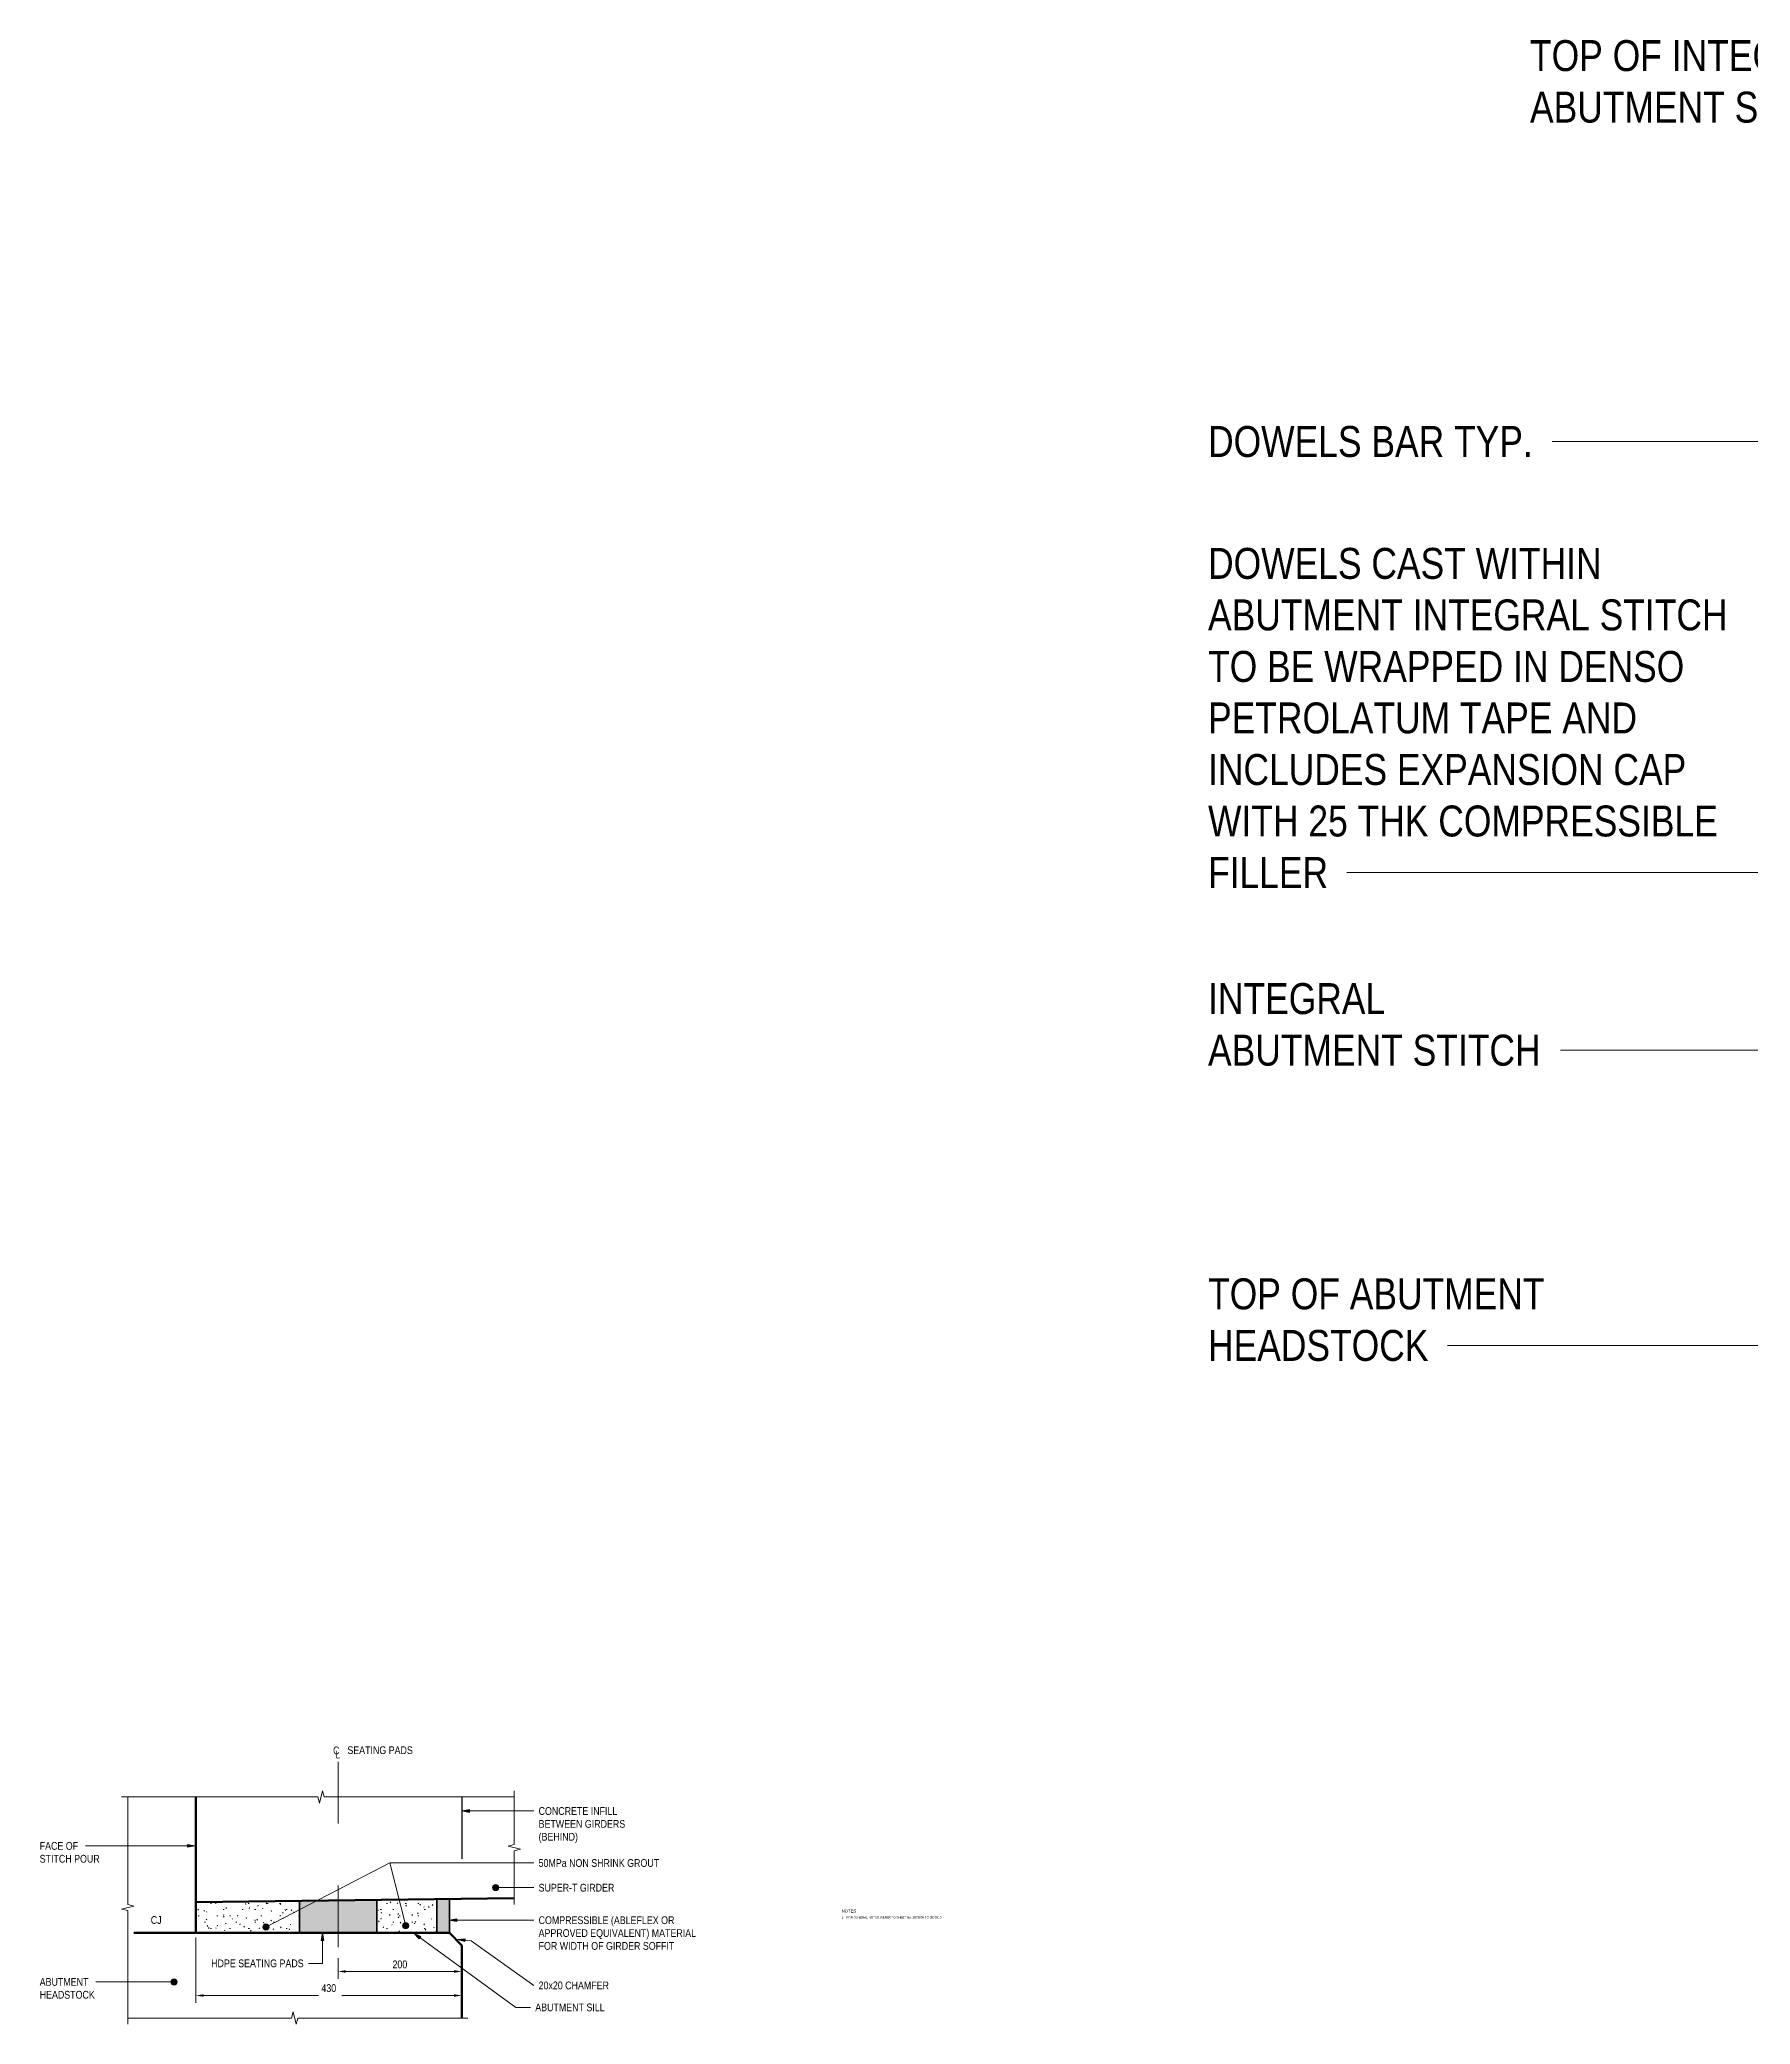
# Model space of a CAD drawing. Header units: metres. Extents: x 500.2 to 528.4, y 0.1 to 23.1.
# Drawn here: x 515.443 to 518.209, y 2.487 to 5.697 of the extents above; entities that cross this region are included whole.
import ezdxf

# ---------------------------------------------------------------- set-up
doc = ezdxf.new("R2010")
doc.units = ezdxf.units.M
doc.linetypes.add('JacobsCenter', pattern=[0.015, 0.009, -0.0015, 0.003, -0.0015])
doc.linetypes.add('JacobsDash', pattern=[0.0045, 0.003, -0.0015])
doc.layers.get('Defpoints').update_dxf_attribs({"color": 41})
for name, color, linetype, lineweight in [('A-ANNO-DIMS', 7, 'Continuous', 9), ('A-ANNO-NOTE', 7, 'Continuous', 9), ('A-DETL', 7, 'Continuous', 13), ('A-DETL-GENF', 7, 'Continuous', 9), ('G-ANNO-TEXT', 7, 'Continuous', 9)]:
    doc.layers.add(name, color=color, linetype=linetype, lineweight=lineweight)
doc.styles.add('Arial Narrow_5', font='ARIALN.TTF', dxfattribs={"height": 0.0025})
doc.styles.add('Arial Narrow_6', font='ARIALN.TTF', dxfattribs={"height": 0.0125})
doc.styles.add('Arial Narrow_7', font='ARIALN.TTF', dxfattribs={"height": 0.0035})
doc.styles.add('Arial Narrow_8', font='ARIALN.TTF', dxfattribs={"height": 0.005})
doc.styles.add('Arial Narrow_9', font='ARIALN.TTF', dxfattribs={"height": 0.05})
doc.dimstyles.new('Dimension_Arc_Length_T__mm_', dxfattribs={"dimscale": 0.3048, "dimtxt": 0.012793, "dimasz": 0.04101, "dimexe": 0.03937, "dimexo": 0.024606, "dimgap": 0.016404, "dimtad": 1, "dimdec": 0, "dimlfac": 1000, "dimzin": 0, "dimdsep": 46, "dimtxsty": 'Arial Narrow_6', "dimsah": 1, "dimcen": 0.09, "dimaunit": 1, "dimadec": 4, "dimazin": 0, "dimtfac": 1, "dimtdec": 4, "dimtix": 1, "dimtmove": 0, "dimatfit": 3, "dimfxl": 1, "dimtvp": 1, "dimtolj": 1, "dimtzin": 0, "dimlwd": 18, "dimlwe": 18, "dimarcsym": 2})
doc.dimstyles.new('Dimension_Standard_O__mm__4', dxfattribs={"dimscale": 0.3048, "dimtxt": 0.012793, "dimasz": 0.04101, "dimexe": 0.03937, "dimexo": 0.024606, "dimgap": 0.024606, "dimtad": 1, "dimdec": 0, "dimlfac": 1000, "dimzin": 0, "dimdsep": 46, "dimtxsty": 'Arial Narrow_6', "dimsah": 1, "dimcen": 0.09, "dimaunit": 1, "dimadec": 4, "dimazin": 0, "dimtfac": 1, "dimtdec": 4, "dimtix": 1, "dimtmove": 2, "dimatfit": 3, "dimfxl": 1, "dimtvp": 1, "dimtfill": 1, "dimtolj": 1, "dimtzin": 0, "dimlwd": 18, "dimlwe": 18, "dimarcsym": 2})
pattern_1 = [(0, (513.199266, 0), (0.04064, 0.01016), [0.00168, -0.0288, 0.00168, -0.0288, -0.16256]), (0, (513.199266, 0), (0.04064, 0.01016), [-0.06096, 0.00168, -0.05928, 0.00168, -0.0288, -0.07112]), (0, (513.199266, 0), (0.04064, 0.01016), [-0.1524, 0.00168, -0.01864, 0.00168, -0.04912]), (120, (513.214506, 0.00508), (-0.029118818, 0.030115272), [0.00168, -0.0288, 0.00168, -0.0288, -0.16256]), (120, (513.214506, 0.00508), (-0.029118818, 0.030115272), [-0.06096, 0.00168, -0.05928, 0.00168, -0.0288, -0.07112]), (120, (513.214506, 0.00508), (-0.029118818, 0.030115272), [-0.1524, 0.00168, -0.01864, 0.00168, -0.04912]), (240, (513.219586, 0.0254), (-0.011521182, -0.040275272), [0.00168, -0.0288, 0.00168, -0.0288, -0.16256]), (240, (513.219586, 0.0254), (-0.011521182, -0.040275272), [-0.06096, 0.00168, -0.05928, 0.00168, -0.0288, -0.07112]), (240, (513.219586, 0.0254), (-0.011521182, -0.040275272), [-0.1524, 0.00168, -0.01864, 0.00168, -0.04912])]

# ---------------------------------------------------------------- blocks, each defined once
blk = doc.blocks.new('CS_DET_BreakLine_ViewScale - Std Break-5717650-DRG-2873066 - SEATING PAD DETAIL SECTION')
at = {"layer": 'A-DETL-GENF'}
for p, q in [((0.265, 0), (0, 0)), ((0.2675, 0.01), (0.265, 0)), ((0.2725, -0.01), (0.2675, 0.01)), ((0.275, 0), (0.2725, -0.01)), ((0.55, 0), (0.275, 0))]:
    blk.add_line(p, q, dxfattribs=at)
blk = doc.blocks.new('CS_DET_BreakLine_ViewScale - CS_Std BreakLine-5885287-DRG-2873066 - SEATING PAD DETAIL SECTION')
at = {"layer": 'A-DETL-GENF'}
for p, q in [((0.1739, 0), (0, 0)), ((0.1764, 0.01), (0.1739, 0)), ((0.1814, -0.01), (0.1764, 0.01)), ((0.1839, 0), (0.1814, -0.01)), ((0.3677, 0), (0.1839, 0))]:
    blk.add_line(p, q, dxfattribs=at)
blk = doc.blocks.new('CS_DET_BreakLine_ViewScale - CS_Std BreakLine-5717621-DRG-2873066 - SEATING PAD DETAIL SECTION')
at = {"layer": 'A-DETL-GENF'}
for p, q in [((-0.01, 0), (0.3075, 0)), ((0.3075, 0), (0.31, -0.01)), ((0.31, -0.01), (0.315, 0.01)), ((0.315, 0.01), (0.3175, 0)), ((0.3175, 0), (0.625, 0))]:
    blk.add_line(p, q, dxfattribs=at)
blk = doc.blocks.new('CS_DET_BreakLine_ViewScale - Std Break-8702843-DRG-2873066 - SEATING PAD DETAIL SECTION')
at = {"layer": 'A-DETL-GENF'}
for p, q in [((-0.01, 0), (0.0769, 0)), ((0.0769, 0), (0.0794, -0.01)), ((0.0794, -0.01), (0.0844, 0.01)), ((0.0844, 0.01), (0.0869, 0)), ((0.0869, 0), (0.1737, 0))]:
    blk.add_line(p, q, dxfattribs=at)
blk = doc.blocks.new('CS_Annot_Centreline Symbol1 - CS_Annot_Centreline Symbol-5070896-DRG-2873066 - SEATING PAD DETAIL SECTION')
at = {"layer": 'A-ANNO-NOTE', "char_height": 0.0025, "attachment_point": 1, "style": 'Arial Narrow_5'}
for s, insert, width in [('C  ', (-0.00119, 0.00463), 0.0044093), ('L', (-0.00041, 0.00329), 0.0019241)]:
    blk.add_mtext(s, dxfattribs=dict(at, insert=insert, width=width))
blk = doc.blocks.new('DIMBLOCK14-DRG-2873066 - SEATING PAD DETAIL SECTION')
at = {"layer": 'A-ANNO-DIMS', "color": 0, "lineweight": 18, "transparency": 16777216}
for p, q in [((515.695, 2.6269), (515.695, 2.5212)), ((516.125, 2.6069), (516.125, 2.5212)), ((515.7075, 2.5332), (515.8933, 2.5332)), ((516.1125, 2.5332), (515.9314, 2.5332))]:
    blk.add_line(p, q, dxfattribs=at)
at = {"layer": 'A-ANNO-DIMS', "color": 0, "transparency": 16777216}
for points in [[(515.7075, 2.5353), (515.7075, 2.5311), (515.695, 2.5332)], [(516.1125, 2.5353), (516.1125, 2.5311), (516.125, 2.5332)]]:
    blk.add_solid(points, dxfattribs=at)
at = {"layer": 'Defpoints', "color": 0, "transparency": 16777216}
for p in [(515.695, 2.6344), (516.125, 2.6144), (516.125, 2.5332)]:
    blk.add_point(p, dxfattribs=at)
at = {"layer": 'A-ANNO-DIMS', "color": 0, "lineweight": 18, "transparency": 16777216, "insert": (515.8981, 2.5515), "char_height": 0.0125, "width": 0.02851, "attachment_point": 1, "line_spacing_factor": 0.974696, "style": 'Arial Narrow_6', "bg_fill": 3, "box_fill_scale": 1.1, "bg_fill_color": 256, "bg_fill_true_color": 13158600, "bg_fill_transparency": 0}
blk.add_mtext('\\A1;430', dxfattribs=at)
blk = doc.blocks.new('DIMBLOCK15-DRG-2873066 - SEATING PAD DETAIL SECTION')
at = {"layer": 'A-ANNO-DIMS', "color": 0, "lineweight": 18, "transparency": 16777216}
for p, q in [((516.125, 2.6069), (516.125, 2.5601)), ((515.925, 2.5939), (515.925, 2.5601)), ((515.9375, 2.5721), (516.1125, 2.5721))]:
    blk.add_line(p, q, dxfattribs=at)
at = {"layer": 'A-ANNO-DIMS', "color": 0, "transparency": 16777216}
for points in [[(515.9375, 2.5742), (515.9375, 2.57), (515.925, 2.5721)], [(516.1125, 2.5742), (516.1125, 2.57), (516.125, 2.5721)]]:
    blk.add_solid(points, dxfattribs=at)
at = {"layer": 'Defpoints', "color": 0, "transparency": 16777216}
for p in [(515.925, 2.6014), (516.125, 2.6144), (516.125, 2.5721)]:
    blk.add_point(p, dxfattribs=at)
at = {"layer": 'A-ANNO-DIMS', "color": 0, "lineweight": 18, "transparency": 16777216, "insert": (516.025, 2.5835), "char_height": 0.0125, "width": 0.02851, "attachment_point": 5, "style": 'Arial Narrow_6'}
blk.add_mtext('\\A1;200', dxfattribs=at)

msp = doc.modelspace()

# ---------------------------------------------------------------- hatches: boundary and pattern name
at = {"layer": 'A-DETL-GENF'}
h = msp.add_hatch(dxfattribs=at)
h.set_pattern_fill('FP_9', color=256, style=0, pattern_type=2)
h.set_pattern_definition(pattern_1)
h.paths.add_polyline_path([(515.8625, 2.6344), (515.8625, 2.6864), (515.695, 2.6844), (515.695, 2.6344)])
at = {"layer": 'A-DETL-GENF', "true_color": 0x808080}
msp.add_hatch(color=8, dxfattribs=at).paths.add_polyline_path([(515.9875, 2.6344), (515.9875, 2.6879), (515.8625, 2.6864), (515.8625, 2.6344)])
at = {"layer": 'A-DETL-GENF'}
h = msp.add_hatch(dxfattribs=at)
h.set_pattern_fill('FP_9', color=256, style=0, pattern_type=2)
h.set_pattern_definition(pattern_1)
h.paths.add_polyline_path([(516.085, 2.6344), (516.085, 2.6891), (515.9875, 2.6879), (515.9875, 2.6344)])
at = {"layer": 'A-DETL-GENF', "true_color": 0xffffff}
msp.add_hatch(color=7, dxfattribs=at).paths.add_polyline_path([(516.105, 2.6344), (516.105, 2.6894), (516.085, 2.6891), (516.085, 2.6344)])
at = {"layer": 'G-ANNO-TEXT'}
for points in [[(516.1251, 2.8317), (516.1376, 2.8295), (516.1376, 2.8339)], [(515.6942, 2.7753), (515.6817, 2.7775), (515.6817, 2.7731)], [(515.8998, 2.6345), (515.8976, 2.622), (515.9021, 2.622)], [(516.0476, 2.634), (516.0564, 2.6249), (516.059, 2.6285)], [(516.1045, 2.6551), (516.117, 2.6529), (516.117, 2.6573)], [(516.1179, 2.6237), (516.1302, 2.6205), (516.1305, 2.6249)]]:
    msp.add_hatch(color=256, dxfattribs=at).paths.add_polyline_path(points)
h = msp.add_hatch(color=256, dxfattribs=at)
edge = h.paths.add_edge_path()
edge.add_arc((516.18, 2.7077), 0.005, 0, 360)
h = msp.add_hatch(color=256, dxfattribs=at)
edge = h.paths.add_edge_path()
edge.add_arc((515.8084, 2.644), 0.005, 0, 360)
h = msp.add_hatch(color=256, dxfattribs=at)
edge = h.paths.add_edge_path()
edge.add_arc((516.0344, 2.6462), 0.005, 0, 360)
h = msp.add_hatch(color=256, dxfattribs=at)
edge = h.paths.add_edge_path()
edge.add_arc((515.6599, 2.5553), 0.005, 0, 360)

# ---------------------------------------------------------------- linework, layer by layer
at = {"layer": 'A-DETL', "linetype": 'JacobsCenter'}
msp.add_line((515.925, 2.9114), (515.925, 2.6014), dxfattribs=at)
at = {"layer": 'A-DETL', "lineweight": 50}
for p, q in [((515.695, 2.8544), (515.695, 2.6344)), ((515.695, 2.6844), (516.21, 2.6906)), ((516.105, 2.6344), (515.695, 2.6344)), ((516.105, 2.6344), (516.125, 2.6144)), ((516.125, 2.6144), (516.125, 2.4967))]:
    msp.add_line(p, q, dxfattribs=at)
at = {"layer": 'A-DETL', "linetype": 'JacobsDash', "lineweight": 25}
msp.add_line((516.125, 2.8544), (516.125, 2.6896), dxfattribs=at)
at = {"layer": 'A-DETL', "lineweight": 25}
for p, q in [((515.8625, 2.6864), (515.695, 2.6844)), ((515.695, 2.6844), (515.695, 2.6344)), ((515.9875, 2.6879), (515.8625, 2.6864)), ((515.8625, 2.6344), (515.8625, 2.6864)), ((515.8625, 2.6864), (515.8625, 2.6344)), ((516.085, 2.6891), (515.9875, 2.6879)), ((515.9875, 2.6879), (515.9875, 2.6344)), ((515.9875, 2.6344), (515.9875, 2.6879)), ((516.085, 2.6344), (516.085, 2.6891)), ((515.695, 2.6344), (515.8625, 2.6344)), ((515.8625, 2.6344), (515.9875, 2.6344)), ((515.9875, 2.6344), (516.085, 2.6344))]:
    msp.add_line(p, q, dxfattribs=at)
at = {"layer": 'A-DETL', "lineweight": 35}
for p, q in [((516.105, 2.6894), (516.085, 2.6891)), ((516.085, 2.6891), (516.085, 2.6344)), ((516.105, 2.6344), (516.105, 2.6894)), ((516.085, 2.6344), (516.105, 2.6344))]:
    msp.add_line(p, q, dxfattribs=at)
at = {"layer": 'A-DETL', "linetype": 'JacobsDash', "lineweight": 50}
msp.add_line((515.695, 2.6344), (515.585, 2.6344), dxfattribs=at)
at = {"layer": 'G-ANNO-TEXT'}
for p, q in [((517.9272, 5.047), (517.8883, 5.047)), ((518.4039, 5.047), (517.9272, 5.047)), ((518.2668, 4.3498), (517.5562, 4.3498)), ((517.9773, 4.0624), (517.9015, 4.0624)), ((518.4386, 4.0624), (517.9773, 4.0624)), ((517.9448, 3.5848), (517.7189, 3.5848)), ((518.4572, 3.5848), (517.9448, 3.5848)), ((516.1376, 2.8339), (516.1251, 2.8317)), ((516.1251, 2.8317), (516.1376, 2.8295)), ((516.1251, 2.8317), (516.2418, 2.8317)), ((516.1376, 2.8295), (516.1376, 2.8339)), ((515.5648, 2.7753), (515.5166, 2.7753)), ((515.6942, 2.7753), (515.5648, 2.7753)), ((515.6942, 2.7753), (515.6817, 2.7775)), ((515.6817, 2.7775), (515.6817, 2.7731)), ((515.6817, 2.7731), (515.6942, 2.7753)), ((515.8084, 2.644), (516.0089, 2.7476)), ((516.0089, 2.7476), (516.2418, 2.7476)), ((516.0089, 2.7476), (516.2418, 2.7476)), ((516.0344, 2.6462), (516.0089, 2.7476)), ((516.18, 2.7077), (516.2418, 2.7077)), ((516.0476, 2.634), (516.0564, 2.6249)), ((516.059, 2.6285), (516.0476, 2.634)), ((516.0476, 2.634), (516.2123, 2.5141)), ((516.117, 2.6573), (516.1045, 2.6551)), ((516.1045, 2.6551), (516.117, 2.6529)), ((516.1045, 2.6551), (516.2418, 2.6551)), ((516.117, 2.6529), (516.117, 2.6573)), ((516.0564, 2.6249), (516.059, 2.6285)), ((515.5648, 2.5553), (515.5331, 2.5553)), ((515.6599, 2.5553), (515.5648, 2.5553)), ((516.2123, 2.5141), (516.2364, 2.5141))]:
    msp.add_line(p, q, dxfattribs=at)
for centre in [(516.18, 2.7077), (515.8084, 2.644), (516.0344, 2.6462), (515.6599, 2.5553)]:
    msp.add_circle(centre, 0.005, dxfattribs=at)

# ---------------------------------------------------------------- block references
at = {"layer": 'A-ANNO-NOTE', "xscale": 5, "yscale": 5, "zscale": 5}
msp.add_blockref('CS_Annot_Centreline Symbol1 - CS_Annot_Centreline Symbol-5070896-DRG-2873066 - SEATING PAD DETAIL SECTION', (515.9229, 2.9127), dxfattribs=at)
at = {"layer": 'A-DETL-GENF'}
for name, p in [('CS_DET_BreakLine_ViewScale - CS_Std BreakLine-5717621-DRG-2873066 - SEATING PAD DETAIL SECTION', (515.585, 2.8544)), ('CS_DET_BreakLine_ViewScale - Std Break-5717650-DRG-2873066 - SEATING PAD DETAIL SECTION', (515.585, 2.4967))]:
    msp.add_blockref(name, p, dxfattribs=at)
for name, p, rotation in [('CS_DET_BreakLine_ViewScale - Std Break-8702843-DRG-2873066 - SEATING PAD DETAIL SECTION', (516.21, 2.8544), 270.0000000000008), ('CS_DET_BreakLine_ViewScale - CS_Std BreakLine-5885287-DRG-2873066 - SEATING PAD DETAIL SECTION', (515.585, 2.8544), 269.9999999999999)]:
    msp.add_blockref(name, p, dxfattribs=dict(at, rotation=rotation))

# ---------------------------------------------------------------- texts
at = {"layer": 'G-ANNO-TEXT', "char_height": 0.05, "attachment_point": 1, "style": 'Arial Narrow_9', "bg_fill": 3, "box_fill_scale": 1, "bg_fill_color": 256, "bg_fill_transparency": 0}
for s, insert in [('TOP OF INTEGRAL ', (517.8524, 5.6962)), ('ABUTMENT STITCH', (517.8524, 5.6128)), ('DOWELS BAR TYP.', (517.3318, 5.072)), ('DOWELS CAST WITHIN ', (517.3318, 4.8748)), ('ABUTMENT INTEGRAL STITCH ', (517.3318, 4.7915)), ('TO BE WRAPPED IN DENSO ', (517.3318, 4.7081)), ('PETROLATUM TAPE AND ', (517.3318, 4.6248)), ('INCLUDES EXPANSION CAP ', (517.3318, 4.5414)), ('WITH 25 THK COMPRESSIBLE ', (517.3318, 4.4581)), ('FILLER', (517.3318, 4.3748)), ('INTEGRAL ', (517.3318, 4.1708)), ('ABUTMENT STITCH', (517.3318, 4.0874)), ('TOP OF ABUTMENT ', (517.3318, 3.6932)), ('HEADSTOCK', (517.3318, 3.6098))]:
    msp.add_mtext(s, dxfattribs=dict(at, insert=insert))
at = {"layer": 'G-ANNO-TEXT', "insert": (516.7393, 2.6613), "char_height": 0.0035, "attachment_point": 1, "style": 'Arial Narrow_7', "bg_fill": 3, "box_fill_scale": 1, "bg_fill_color": 256, "bg_fill_true_color": 13158600, "bg_fill_transparency": 0}
msp.add_mtext('1.', dxfattribs=at)

# ---------------------------------------------------------------- next in the draw order: texts
at = {"layer": 'A-ANNO-NOTE', "insert": (515.9401, 2.9363), "char_height": 0.0125, "attachment_point": 1, "style": 'Arial Narrow_6', "bg_fill": 3, "box_fill_scale": 1, "bg_fill_color": 256, "bg_fill_true_color": 13158600, "bg_fill_transparency": 0}
msp.add_mtext('SEATING PADS', dxfattribs=at)
at = {"layer": 'G-ANNO-TEXT', "char_height": 0.0125, "attachment_point": 1, "style": 'Arial Narrow_6', "bg_fill": 3, "box_fill_scale": 1, "bg_fill_color": 256, "bg_fill_transparency": 0}
for s, insert in [('CONCRETE INFILL', (516.2493, 2.8379)), ('FACE OF ', (515.4426, 2.7815))]:
    msp.add_mtext(s, dxfattribs=dict(at, insert=insert))
at = {"layer": 'G-ANNO-TEXT', "attachment_point": 1, "bg_fill": 3, "box_fill_scale": 1, "bg_fill_color": 256, "bg_fill_true_color": 13158600, "bg_fill_transparency": 0}
for s, insert, char_height, style in [('50MPa NON SHRINK GROUT', (516.2493, 2.7538), 0.0125, 'Arial Narrow_6'), ('SUPER-T GIRDER ', (516.2493, 2.7139), 0.0125, 'Arial Narrow_6'), ('CJ', (515.6222, 2.6616), 0.0125, 'Arial Narrow_6'), ('COMPRESSIBLE (ABLEFLEX OR ', (516.2493, 2.6613), 0.0125, 'Arial Narrow_6'), ('FOR GENERAL NOTES, REFER TO SHEET No. 2873005 TO 2873010.', (516.7473, 2.6613), 0.0035, 'Arial Narrow_7'), ('ABUTMENT ', (515.4426, 2.5615), 0.0125, 'Arial Narrow_6'), ('ABUTMENT SILL', (516.2439, 2.5203), 0.0125, 'Arial Narrow_6')]:
    msp.add_mtext(s, dxfattribs=dict(at, insert=insert, char_height=char_height, style=style))

# ---------------------------------------------------------------- next in the draw order: dimensions: what is measured, and where the dimension line sits
at = {"layer": 'A-ANNO-DIMS', "lineweight": 18}
dim = msp.add_linear_dim(base=(516.125, 2.5332), p1=(515.695, 2.6344), p2=(516.125, 2.6144), dimstyle='Dimension_Standard_O__mm__4', override={"dimpost": '<>', "dimfxl": 0.430465}, dxfattribs=at)
dim.commit()
dim.dimension.update_dxf_attribs({"geometry": 'DIMBLOCK14-DRG-2873066 - SEATING PAD DETAIL SECTION', "text_midpoint": (515.9123, 2.5432), "dimtype": 160})

# ---------------------------------------------------------------- next in the draw order: linework, layer by layer
at = {"layer": 'G-ANNO-TEXT'}
for p, q in [((515.8998, 2.6345), (515.8976, 2.622)), ((515.9021, 2.622), (515.8998, 2.6345)), ((515.8998, 2.6345), (515.8998, 2.5852)), ((515.8976, 2.622), (515.9021, 2.622)), ((516.1305, 2.6249), (516.1179, 2.6237)), ((516.1179, 2.6237), (516.1302, 2.6205)), ((516.1179, 2.6237), (516.1405, 2.6219)), ((516.1302, 2.6205), (516.1305, 2.6249)), ((515.8775, 2.5852), (515.8771, 2.5852)), ((515.8998, 2.5852), (515.8775, 2.5852))]:
    msp.add_line(p, q, dxfattribs=at)

# ---------------------------------------------------------------- next in the draw order: texts
at = {"layer": 'G-ANNO-TEXT', "char_height": 0.0125, "attachment_point": 1, "style": 'Arial Narrow_6', "bg_fill": 3, "box_fill_scale": 1, "bg_fill_color": 256, "bg_fill_transparency": 0}
for s, insert in [('BETWEEN GIRDERS', (516.2493, 2.8171)), ('STITCH POUR', (515.4426, 2.7607))]:
    msp.add_mtext(s, dxfattribs=dict(at, insert=insert))
at = {"layer": 'G-ANNO-TEXT', "attachment_point": 1, "bg_fill": 3, "box_fill_scale": 1, "bg_fill_color": 256, "bg_fill_true_color": 13158600, "bg_fill_transparency": 0}
for s, insert, char_height, style in [('NOTES', (516.7393, 2.6725), 0.005, 'Arial Narrow_8'), ('APPROVED EQUIVALENT) MATERIAL ', (516.2493, 2.6405), 0.0125, 'Arial Narrow_6'), ('HEADSTOCK', (515.4426, 2.5407), 0.0125, 'Arial Narrow_6')]:
    msp.add_mtext(s, dxfattribs=dict(at, insert=insert, char_height=char_height, style=style))

# ---------------------------------------------------------------- next in the draw order: dimensions: what is measured, and where the dimension line sits
at = {"layer": 'A-ANNO-DIMS', "lineweight": 18}
dim = msp.add_linear_dim(base=(516.125, 2.5721), p1=(515.925, 2.6014), p2=(516.125, 2.6144), dimstyle='Dimension_Arc_Length_T__mm_', override={"dimpost": '<>', "dimfxl": 0.200421}, dxfattribs=at)
dim.commit()
dim.dimension.update_dxf_attribs({"geometry": 'DIMBLOCK15-DRG-2873066 - SEATING PAD DETAIL SECTION', "text_midpoint": (516.025, 2.5835)})

# ---------------------------------------------------------------- next in the draw order: texts
at = {"layer": 'G-ANNO-TEXT', "insert": (516.2493, 2.7962), "char_height": 0.0125, "attachment_point": 1, "style": 'Arial Narrow_6', "bg_fill": 3, "box_fill_scale": 1, "bg_fill_color": 256, "bg_fill_transparency": 0}
msp.add_mtext('(BEHIND)', dxfattribs=at)
at = {"layer": 'G-ANNO-TEXT', "char_height": 0.0125, "attachment_point": 1, "style": 'Arial Narrow_6', "bg_fill": 3, "box_fill_scale": 1, "bg_fill_color": 256, "bg_fill_true_color": 13158600, "bg_fill_transparency": 0}
for s, insert in [('FOR WIDTH OF GIRDER SOFFIT', (516.2493, 2.6197)), ('HDPE SEATING PADS', (515.7198, 2.5915))]:
    msp.add_mtext(s, dxfattribs=dict(at, insert=insert))

# ---------------------------------------------------------------- next in the draw order: linework, layer by layer
at = {"layer": 'G-ANNO-TEXT'}
msp.add_line((516.1405, 2.6219), (516.2418, 2.5496), dxfattribs=at)

# ---------------------------------------------------------------- next in the draw order: texts
at = {"layer": 'G-ANNO-TEXT', "insert": (516.2493, 2.5558), "char_height": 0.0125, "attachment_point": 1, "style": 'Arial Narrow_6', "bg_fill": 3, "box_fill_scale": 1, "bg_fill_color": 256, "bg_fill_transparency": 0}
msp.add_mtext('20x20 CHAMFER', dxfattribs=at)

doc.saveas('drawing.dxf')
